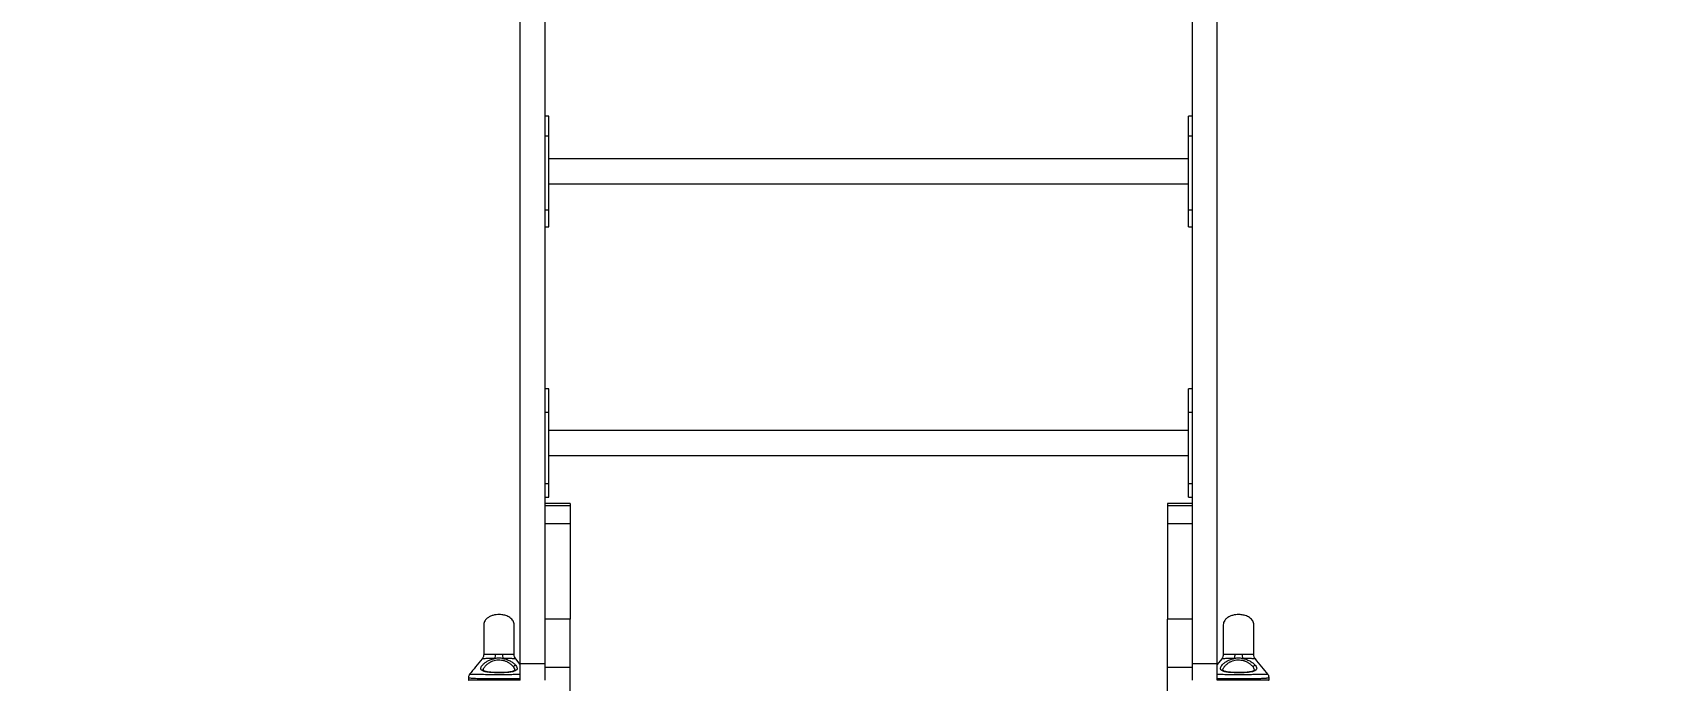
# Model space of a CAD drawing. Header units: millimetres. Extents: x -7233 to 5832, y -5390 to 5836.
# Drawn here: x -2843 to -1070, y -474 to 226 of the extents above; entities that cross this region are included whole.
import ezdxf

# ---------------------------------------------------------------- set-up
doc = ezdxf.new("R2010")
doc.units = ezdxf.units.MM
for name, color, linetype in [('DIKOM_ОБЪЕКТ', 7, 'Continuous'), ('DIKOM_РАЗМЕР_ЗОНА', 7, 'Continuous'), ('DIKOM_РАЗМЕР_ОБЪЕКТА', 7, 'Continuous')]:
    doc.layers.add(name, color=color, linetype=linetype)
doc.styles.add('style1', font='arial.ttf', dxfattribs={"width": 0.8})
doc.dimstyles.new('1-50', dxfattribs={"dimtxt": 300, "dimasz": 200, "dimexe": 100, "dimexo": 0, "dimgap": 100, "dimtad": 1, "dimtxsty": 'style1', "dimcen": 200, "dimclrd": 7, "dimclre": 7, "dimclrt": 7, "dimadec": 1, "dimazin": 2, "dimtfac": 1, "dimtmove": 0, "dimatfit": 2, "dimfxl": 0, "dimlwd": 25, "dimlwe": 18, "dimarcsym": 0})

# ---------------------------------------------------------------- blocks, each defined once
blk = doc.blocks.new('*D10')
at = {"layer": 'Defpoints', "color": 0, "transparency": 16777216}
for p in [(763.4, 3836.4), (-4950.8, -2608), (-1588.6, -2608)]:
    blk.add_point(p, dxfattribs=at)
at = {"layer": 'DIKOM_РАЗМЕР_ОБЪЕКТА', "color": 7, "lineweight": 18, "transparency": 16777216}
for p, q in [((763.4, 3836.4), (-5050.8, 3836.4)), ((-1588.6, -2608), (-5050.8, -2608))]:
    blk.add_line(p, q, dxfattribs=at)
at = {"layer": 'DIKOM_РАЗМЕР_ОБЪЕКТА', "color": 7, "lineweight": 25, "transparency": 16777216}
blk.add_line((-4950.8, 3636.4), (-4950.8, -2408), dxfattribs=at)
at = {"layer": 'DIKOM_РАЗМЕР_ОБЪЕКТА', "color": 7, "transparency": 16777216}
for points in [[(-4984.1, 3636.4), (-4917.5, 3636.4), (-4950.8, 3836.4)], [(-4984.1, -2408), (-4917.5, -2408), (-4950.8, -2608)]]:
    blk.add_solid(points, dxfattribs=at)
at = {"layer": 'DIKOM_РАЗМЕР_ОБЪЕКТА', "color": 7, "transparency": 16777216, "insert": (-5204, -74.4), "char_height": 300, "attachment_point": 5, "rotation": 90, "style": 'style1'}
blk.add_mtext('6400', dxfattribs=at)
blk = doc.blocks.new('*D11')
at = {"layer": 'Defpoints', "color": 0, "transparency": 16777216}
for p in [(426.3, 5836.4), (-6783, -4536.3), (4706.9, -4536.3)]:
    blk.add_point(p, dxfattribs=at)
at = {"layer": 'DIKOM_РАЗМЕР_ЗОНА', "color": 7, "lineweight": 18, "transparency": 16777216}
for p, q in [((426.3, 5836.4), (-6883, 5836.4)), ((4706.9, -4536.3), (-6883, -4536.3))]:
    blk.add_line(p, q, dxfattribs=at)
at = {"layer": 'DIKOM_РАЗМЕР_ЗОНА', "color": 7, "lineweight": 25, "transparency": 16777216}
blk.add_line((-6783, 5636.4), (-6783, -4336.3), dxfattribs=at)
at = {"layer": 'DIKOM_РАЗМЕР_ЗОНА', "color": 7, "transparency": 16777216}
for points in [[(-6816.3, 5636.4), (-6749.7, 5636.4), (-6783, 5836.4)], [(-6816.3, -4336.3), (-6749.7, -4336.3), (-6783, -4536.3)]]:
    blk.add_solid(points, dxfattribs=at)
at = {"layer": 'DIKOM_РАЗМЕР_ЗОНА', "color": 7, "transparency": 16777216, "insert": (-7036.3, 116), "char_height": 300, "attachment_point": 5, "rotation": 90, "style": 'style1'}
blk.add_mtext('10350', dxfattribs=at)

msp = doc.modelspace()

# ---------------------------------------------------------------- linework, layer by layer
at = {"layer": 'DIKOM_ОБЪЕКТ', "color": 7, "linetype": 'Continuous', "lineweight": 15}
for p, q in [((-2315.621, -455.957), (-2315.621, 907.729)), ((-1561.621, -455.957), (-1561.621, 907.729)), ((-2288.621, -409.748), (-2288.621, 856.803)), ((-1588.621, -409.748), (-1588.621, 856.803)), ((-2284.621, 135.937), (-2288.621, 135.937)), ((-2284.621, 114.361), (-2284.621, 135.937)), ((-1588.621, 135.937), (-1592.621, 135.937)), ((-1592.621, 114.361), (-1592.621, 135.937)), ((-2288.621, 114.361), (-2284.621, 114.361)), ((-2284.621, 34.609), (-2284.621, 114.361)), ((-1592.621, 114.361), (-1588.621, 114.361)), ((-1592.621, 34.609), (-1592.621, 114.361)), ((-1592.621, 89.562), (-2284.621, 89.562)), ((-2284.621, 62.561), (-1592.621, 62.561)), ((-2288.621, 34.609), (-2284.621, 34.609)), ((-2284.621, 16.186), (-2284.621, 34.609)), ((-1592.621, 34.609), (-1588.621, 34.609)), ((-1592.621, 16.186), (-1592.621, 34.609)), ((-2288.621, 16.186), (-2284.621, 16.186)), ((-1592.621, 16.186), (-1588.621, 16.186)), ((-2284.621, -159.076), (-2288.621, -159.076)), ((-2284.621, -184.237), (-2284.621, -159.076)), ((-1588.621, -159.076), (-1592.621, -159.076)), ((-1592.621, -184.237), (-1592.621, -159.076)), ((-2288.621, -184.237), (-2284.621, -184.237)), ((-2284.621, -261.528), (-2284.621, -184.237)), ((-1592.621, -184.237), (-1588.621, -184.237)), ((-1592.621, -261.528), (-1592.621, -184.237)), ((-1592.621, -204.222), (-2284.621, -204.222)), ((-2284.621, -231.222), (-1592.621, -231.222)), ((-2288.621, -261.528), (-2284.621, -261.528)), ((-2284.621, -276.367), (-2284.621, -261.528)), ((-1592.621, -261.528), (-1588.621, -261.528)), ((-1592.621, -276.367), (-1592.621, -261.528)), ((-2288.621, -276.367), (-2284.621, -276.367)), ((-2261.621, -283.094), (-2288.621, -283.094)), ((-2261.621, -283.094), (-2261.621, -285.404)), ((-1588.621, -283.094), (-1615.621, -283.094)), ((-1615.621, -283.094), (-1615.621, -285.404)), ((-1592.621, -276.367), (-1588.621, -276.367)), ((-2261.621, -285.404), (-2288.621, -285.404)), ((-2261.621, -285.404), (-2261.621, -305.02)), ((-1588.621, -285.404), (-1615.621, -285.404)), ((-1615.621, -285.404), (-1615.621, -305.02)), ((-2261.621, -305.02), (-2288.621, -305.02)), ((-2261.621, -305.02), (-2261.621, -408.201)), ((-1588.621, -305.02), (-1615.621, -305.02)), ((-1615.621, -305.02), (-1615.621, -408.201)), ((-2261.621, -408.201), (-2288.621, -408.201)), ((-2288.621, -460.544), (-2288.621, -409.748)), ((-2261.621, -460.544), (-2261.621, -408.201)), ((-1588.621, -408.201), (-1615.621, -408.201)), ((-1615.621, -460.544), (-1615.621, -408.201)), ((-1588.621, -460.544), (-1588.621, -409.748)), ((-2315.621, -457.029), (-2320.472, -451.146)), ((-2315.621, -455.957), (-2288.621, -455.957)), ((-2315.621, -474.114), (-2315.621, -455.957)), ((-2261.621, -460.544), (-2288.621, -460.544)), ((-2288.621, -474.114), (-2288.621, -460.544)), ((-2261.621, -497.218), (-2261.621, -460.544)), ((-1588.621, -460.544), (-1615.621, -460.544)), ((-1615.621, -497.218), (-1615.621, -460.544)), ((-1588.621, -455.957), (-1561.621, -455.957)), ((-1588.621, -474.114), (-1588.621, -460.544)), ((-1556.796, -451.125), (-1561.621, -456.984)), ((-1561.621, -474.114), (-1561.621, -455.957)), ((-2371.646, -470.992), (-2371.646, -473.614)), ((-2371.646, -473.614), (-2315.621, -473.614)), ((-1561.621, -473.614), (-1505.647, -473.614)), ((-1506.908, -467.634), (-1506.885, -467.647)), ((-1505.647, -470.99), (-1505.647, -470.989)), ((-1505.647, -473.614), (-1505.647, -470.99))]:
    msp.add_line(p, q, dxfattribs=at)
for centre, radius, start, end in [((-2362.084, -445.172), 19.763, 343.914259, 358.211235), ((-2315.233, -445.166), 19.737, 181.803913, 196.122864), ((-2320.753, -460.417), 2.257, 81.693623, 167.908724), ((-1562.068, -445.174), 19.747, 343.908234, 358.21726), ((-1515.228, -445.166), 19.742, 181.804208, 196.119826), ((-1520.753, -460.417), 2.257, 81.695816, 167.906531), ((-2371.147, -473.614), 0.5, 180, 270), ((-2356.517, -465.06), 1.799, 50.996523, 113.637581), ((-1556.517, -465.06), 1.799, 50.992593, 113.641511), ((-1506.147, -473.614), 0.5, 270, 0)]:
    msp.add_arc(centre, radius, start, end, dxfattribs=at)
for points, knots in [([(-2322.146, -414.114), (-2322.202, -413.439), (-2322.317, -412.022), (-2323.262, -409.959), (-2324.762, -408.038), (-2326.75, -406.399), (-2328.999, -405.123), (-2331.277, -404.226), (-2333.495, -403.628), (-2335.841, -403.232), (-2338.561, -403.054), (-2341.748, -403.229), (-2345.187, -403.911), (-2348.547, -405.181), (-2351.467, -407.013), (-2353.612, -409.257), (-2354.918, -411.683), (-2355.074, -413.344), (-2355.146, -414.114)], [0, 0, 0, 0, 0.04633125, 0.09737841, 0.15341314, 0.21313373, 0.27355568, 0.33082737, 0.38133618, 0.43158172, 0.4944312, 0.56871153, 0.65081988, 0.73500245, 0.81488783, 0.88597208, 0.94713508, 1, 1, 1, 1]), ([(-1522.147, -414.114), (-1522.202, -413.439), (-1522.317, -412.022), (-1523.262, -409.959), (-1524.762, -408.038), (-1526.75, -406.399), (-1528.999, -405.123), (-1531.277, -404.226), (-1533.495, -403.628), (-1535.841, -403.232), (-1538.561, -403.054), (-1541.748, -403.229), (-1545.187, -403.91), (-1548.547, -405.182), (-1551.467, -407.013), (-1553.613, -409.257), (-1554.918, -411.683), (-1555.074, -413.344), (-1555.147, -414.114)], [0, 0, 0, 0, 0.04633087, 0.09737803, 0.15341275, 0.21313333, 0.27355527, 0.33082949, 0.38133565, 0.43158119, 0.49443339, 0.5687137, 0.65082205, 0.73499949, 0.81488946, 0.8859737, 0.94713424, 1, 1, 1, 1]), ([(-2355.146, -414.114), (-2355.146, -414.194), (-2355.146, -414.346), (-2355.146, -415.49), (-2355.146, -417.098), (-2355.146, -419.047), (-2355.146, -421.171), (-2355.146, -423.347), (-2355.146, -425.468), (-2355.146, -427.46), (-2355.146, -429.271), (-2355.146, -431.028), (-2355.146, -432.99), (-2355.146, -435.79), (-2355.146, -439.759), (-2355.146, -443.463), (-2355.146, -445.911), (-2355.146, -446.393)], [0, 0, 0, 0, 0.1166792, 0.22396617, 0.32101504, 0.40763776, 0.48401249, 0.5505934, 0.60804652, 0.6570263, 0.69816303, 0.73228539, 0.77054104, 0.81812963, 0.89352923, 0.97903709, 1, 1, 1, 1]), ([(-2322.146, -446.382), (-2322.146, -445.904), (-2322.146, -443.46), (-2322.146, -439.759), (-2322.146, -435.528), (-2322.146, -432.376), (-2322.146, -429.811), (-2322.146, -427.623), (-2322.146, -425.468), (-2322.146, -423.347), (-2322.146, -421.171), (-2322.146, -419.047), (-2322.146, -417.098), (-2322.146, -415.49), (-2322.146, -414.346), (-2322.146, -414.194), (-2322.146, -414.114)], [0, 0, 0, 0, 0.02080959, 0.1063319, 0.18174424, 0.24318951, 0.28964149, 0.34286271, 0.39185076, 0.44931359, 0.51590574, 0.59229337, 0.67893073, 0.77599599, 0.88330109, 1, 1, 1, 1]), ([(-1555.147, -414.114), (-1555.147, -414.194), (-1555.147, -414.346), (-1555.147, -415.49), (-1555.147, -417.098), (-1555.147, -419.047), (-1555.147, -421.171), (-1555.147, -423.347), (-1555.147, -425.468), (-1555.147, -427.46), (-1555.147, -429.271), (-1555.147, -431.028), (-1555.147, -432.99), (-1555.147, -435.79), (-1555.147, -439.759), (-1555.147, -443.463), (-1555.147, -445.911), (-1555.147, -446.393)], [0, 0, 0, 0, 0.1166792, 0.22396617, 0.32101504, 0.40763776, 0.48401249, 0.5505934, 0.60804652, 0.6570263, 0.69816303, 0.73228539, 0.77054104, 0.81812963, 0.89352923, 0.97903709, 1, 1, 1, 1]), ([(-1522.147, -446.382), (-1522.147, -445.904), (-1522.147, -443.46), (-1522.147, -439.759), (-1522.147, -435.528), (-1522.147, -432.376), (-1522.147, -429.811), (-1522.147, -427.623), (-1522.147, -425.468), (-1522.147, -423.347), (-1522.147, -421.171), (-1522.147, -419.047), (-1522.147, -417.098), (-1522.147, -415.49), (-1522.147, -414.346), (-1522.147, -414.194), (-1522.147, -414.114)], [0, 0, 0, 0, 0.02080959, 0.1063319, 0.18174424, 0.24318951, 0.28964149, 0.34286271, 0.39185076, 0.44931359, 0.51590574, 0.59229337, 0.67893073, 0.77599599, 0.88330109, 1, 1, 1, 1]), ([(-2356.796, -451.125), (-2359.155, -453.994), (-2363.548, -459.335), (-2368.233, -464.992), (-2370.402, -467.61)], [0, 0, 0, 0, 0.53711112, 1, 1, 1, 1]), ([(-2357.239, -463.412), (-2357.617, -463.028), (-2358.372, -462.26), (-2358.367, -460.754), (-2357.572, -459.012), (-2355.987, -457.079), (-2353.71, -455.084), (-2350.775, -453.205), (-2347.248, -451.58), (-2344.481, -450.959), (-2343.095, -450.648)], [0, 0, 0, 0, 0.12436035, 0.2485085, 0.37194701, 0.49574567, 0.62047423, 0.74549604, 0.87249185, 1, 1, 1, 1]), ([(-2355.146, -446.345), (-2355.209, -447.143), (-2355.348, -448.938), (-2356.295, -450.365), (-2356.821, -451.157)], [0, 0, 0, 0, 0.44463605, 1, 1, 1, 1]), ([(-2343.095, -450.647), (-2344.327, -450.656), (-2346.751, -450.673), (-2350.067, -450.728), (-2352.872, -450.81), (-2355.008, -450.923), (-2356.297, -451.045), (-2356.835, -451.132), (-2356.776, -451.146), (-2356.766, -451.148)], [0, 0, 0, 0, 0.18840245, 0.37082728, 0.54228616, 0.7000004, 0.84194035, 0.97085273, 1, 1, 1, 1]), ([(-2355.646, -463.245), (-2355.625, -462.966), (-2355.582, -462.409), (-2355.243, -461.477), (-2354.728, -460.508), (-2354.028, -459.496), (-2353.151, -458.446), (-2352.065, -457.35), (-2350.808, -456.282), (-2349.426, -455.294), (-2348.034, -454.465), (-2346.646, -453.787), (-2344.843, -453.063), (-2342.4, -452.387), (-2339.239, -452.035), (-2336.577, -452.171), (-2334.521, -452.525), (-2333.046, -452.9), (-2331.626, -453.381), (-2330.31, -453.939), (-2329.054, -454.583), (-2327.926, -455.263), (-2326.853, -456.012), (-2325.836, -456.819), (-2324.73, -457.829), (-2323.737, -458.891), (-2323.193, -459.627), (-2322.959, -459.944)], [0, 0, 0, 0, 0.04150872, 0.08283965, 0.12536672, 0.16492991, 0.20610289, 0.25018437, 0.29421904, 0.33446805, 0.37458556, 0.40679704, 0.43723959, 0.49970188, 0.56188229, 0.62445037, 0.65529534, 0.68699889, 0.71754523, 0.7496269, 0.77980055, 0.81241057, 0.84158394, 0.87496211, 0.91103844, 0.96174195, 1, 1, 1, 1]), ([(-2355.146, -446.378), (-2355.107, -446.301), (-2355.027, -446.144), (-2354.38, -445.982), (-2353.334, -445.882), (-2351.842, -445.831), (-2349.937, -445.81), (-2347.661, -445.8), (-2345.098, -445.793), (-2343.263, -445.79), (-2342.331, -445.788)], [0, 0, 0, 0, 0.09910864, 0.20298038, 0.31453692, 0.43502159, 0.56531053, 0.70400609, 0.84963339, 1, 1, 1, 1]), ([(-2334.194, -450.647), (-2335.677, -450.492), (-2338.644, -450.182), (-2341.611, -450.492), (-2343.095, -450.647)], [0, 0, 0, 0, 0.50002812, 1, 1, 1, 1]), ([(-2342.331, -445.788), (-2341.102, -445.812), (-2338.645, -445.858), (-2336.189, -445.811), (-2334.96, -445.787)], [0, 0, 0, 0, 0.49999367, 1, 1, 1, 1]), ([(-2320.427, -458.184), (-2319.942, -458.893), (-2318.976, -460.305), (-2318.867, -462.062), (-2319.854, -463.467), (-2322.028, -464.522), (-2325.258, -465.277), (-2329.357, -465.772), (-2334.069, -466.061), (-2337.408, -466.087), (-2339.078, -466.1)], [0, 0, 0, 0, 0.12400443, 0.2470387, 0.37108197, 0.49602888, 0.62132248, 0.74711441, 0.87348294, 1, 1, 1, 1]), ([(-2334.96, -445.787), (-2334.026, -445.789), (-2332.191, -445.791), (-2329.634, -445.798), (-2327.363, -445.808), (-2325.46, -445.829), (-2323.964, -445.877), (-2322.918, -445.973), (-2322.267, -446.132), (-2322.186, -446.291), (-2322.146, -446.369)], [0, 0, 0, 0, 0.15074309, 0.2960674, 0.43364879, 0.56428603, 0.6848584, 0.79670457, 0.90020771, 1, 1, 1, 1]), ([(-2334.194, -450.647), (-2333.392, -450.809), (-2331.793, -451.132), (-2328.833, -452.112), (-2325.58, -453.701), (-2322.44, -455.951), (-2321.094, -457.443), (-2320.427, -458.184)], [0, 0, 0, 0, 0.12708936, 0.25370524, 0.50542825, 0.75446622, 1, 1, 1, 1]), ([(-2320.481, -451.153), (-2320.477, -451.152), (-2320.455, -451.144), (-2320.61, -451.111), (-2320.901, -451.065), (-2321.24, -451.026), (-2321.552, -450.994), (-2321.892, -450.964), (-2322.328, -450.931), (-2322.813, -450.898), (-2323.428, -450.864), (-2324.272, -450.824), (-2325.47, -450.779), (-2327.047, -450.736), (-2328.998, -450.697), (-2331.381, -450.666), (-2333.236, -450.653), (-2334.194, -450.647)], [0, 0, 0, 0, 0.0139103, 0.08424477, 0.15516079, 0.19083593, 0.22616113, 0.26661907, 0.29621824, 0.34786936, 0.38875176, 0.43731989, 0.52786929, 0.62146293, 0.71836806, 0.85459457, 1, 1, 1, 1]), ([(-2322.959, -459.944), (-2322.581, -460.543), (-2321.828, -461.735), (-2321.707, -462.741), (-2321.647, -463.242)], [0, 0, 0, 0, 0.50249593, 1, 1, 1, 1]), ([(-2320.464, -451.156), (-2320.988, -450.373), (-2321.94, -448.946), (-2322.082, -447.148), (-2322.146, -446.337)], [0, 0, 0, 0, 0.54929729, 1, 1, 1, 1]), ([(-1557.239, -463.412), (-1557.617, -463.028), (-1558.372, -462.26), (-1558.368, -460.754), (-1557.572, -459.012), (-1555.987, -457.079), (-1553.71, -455.084), (-1550.775, -453.205), (-1547.248, -451.58), (-1544.481, -450.959), (-1543.095, -450.648)], [0, 0, 0, 0, 0.12436035, 0.2485085, 0.37194701, 0.49574567, 0.62047423, 0.74549604, 0.87249185, 1, 1, 1, 1]), ([(-1555.147, -446.345), (-1555.209, -447.143), (-1555.348, -448.938), (-1556.295, -450.365), (-1556.821, -451.157)], [0, 0, 0, 0, 0.44463605, 1, 1, 1, 1]), ([(-1543.095, -450.647), (-1544.327, -450.656), (-1546.751, -450.673), (-1550.067, -450.728), (-1552.872, -450.81), (-1555.008, -450.923), (-1556.297, -451.045), (-1556.836, -451.132), (-1556.776, -451.146), (-1556.765, -451.148)], [0, 0, 0, 0, 0.18840325, 0.37082886, 0.54227885, 0.70000161, 0.84193677, 0.97085217, 1, 1, 1, 1]), ([(-1555.646, -463.245), (-1555.625, -462.966), (-1555.582, -462.409), (-1555.243, -461.477), (-1554.728, -460.508), (-1554.028, -459.496), (-1553.151, -458.446), (-1552.065, -457.35), (-1550.808, -456.282), (-1549.426, -455.294), (-1548.033, -454.465), (-1546.646, -453.787), (-1544.843, -453.064), (-1542.401, -452.387), (-1539.239, -452.035), (-1536.577, -452.171), (-1534.521, -452.525), (-1533.046, -452.9), (-1531.626, -453.381), (-1530.31, -453.939), (-1529.054, -454.583), (-1527.926, -455.263), (-1526.853, -456.012), (-1525.835, -456.819), (-1524.731, -457.829), (-1523.737, -458.891), (-1523.193, -459.627), (-1522.959, -459.944)], [0, 0, 0, 0, 0.04150874, 0.08283969, 0.12536679, 0.16493, 0.206103, 0.2501845, 0.2942219, 0.33447093, 0.37458846, 0.40679624, 0.43723881, 0.49970112, 0.56188157, 0.62444969, 0.65529467, 0.68699824, 0.7175446, 0.74962628, 0.77979995, 0.81241167, 0.8415835, 0.87496311, 0.91103819, 0.96174281, 1, 1, 1, 1]), ([(-1555.147, -446.378), (-1555.107, -446.301), (-1555.027, -446.144), (-1554.38, -445.982), (-1553.334, -445.882), (-1551.842, -445.831), (-1549.937, -445.81), (-1547.66, -445.8), (-1545.098, -445.793), (-1543.263, -445.79), (-1542.331, -445.788)], [0, 0, 0, 0, 0.0991103, 0.20297853, 0.31453544, 0.43502052, 0.5653099, 0.70401677, 0.84963288, 1, 1, 1, 1]), ([(-1534.194, -450.647), (-1535.677, -450.492), (-1538.644, -450.182), (-1541.611, -450.492), (-1543.095, -450.647)], [0, 0, 0, 0, 0.50002812, 1, 1, 1, 1]), ([(-1542.331, -445.788), (-1541.102, -445.812), (-1538.645, -445.858), (-1536.189, -445.811), (-1534.96, -445.787)], [0, 0, 0, 0, 0.49998565, 1, 1, 1, 1]), ([(-1520.427, -458.184), (-1519.942, -458.893), (-1518.976, -460.305), (-1518.867, -462.062), (-1519.854, -463.467), (-1522.028, -464.522), (-1525.258, -465.277), (-1529.357, -465.772), (-1534.069, -466.061), (-1537.408, -466.087), (-1539.078, -466.1)], [0, 0, 0, 0, 0.12400418, 0.2470382, 0.3710806, 0.49602726, 0.62132061, 0.74711475, 0.8734802, 1, 1, 1, 1]), ([(-1534.96, -445.787), (-1534.026, -445.789), (-1532.191, -445.791), (-1529.634, -445.798), (-1527.363, -445.808), (-1525.46, -445.829), (-1523.964, -445.877), (-1522.918, -445.973), (-1522.267, -446.132), (-1522.186, -446.291), (-1522.146, -446.369)], [0, 0, 0, 0, 0.15073768, 0.29606267, 0.4336447, 0.56428737, 0.68485627, 0.79670296, 0.90020658, 1, 1, 1, 1]), ([(-1534.194, -450.647), (-1533.392, -450.809), (-1531.793, -451.132), (-1528.833, -452.112), (-1525.58, -453.7), (-1522.44, -455.951), (-1521.094, -457.443), (-1520.427, -458.184)], [0, 0, 0, 0, 0.12709478, 0.25369985, 0.50543178, 0.75446932, 1, 1, 1, 1]), ([(-1520.481, -451.153), (-1520.477, -451.152), (-1520.455, -451.144), (-1520.61, -451.111), (-1520.9, -451.065), (-1521.24, -451.026), (-1521.552, -450.994), (-1521.892, -450.964), (-1522.328, -450.931), (-1522.813, -450.898), (-1523.428, -450.864), (-1524.272, -450.824), (-1525.47, -450.779), (-1527.047, -450.736), (-1528.998, -450.697), (-1531.381, -450.666), (-1533.236, -450.653), (-1534.194, -450.647)], [0, 0, 0, 0, 0.01391025, 0.08424448, 0.15516026, 0.19083736, 0.22615998, 0.26661778, 0.29621999, 0.34787093, 0.38875319, 0.43731705, 0.52787063, 0.62146395, 0.71836353, 0.85459507, 1, 1, 1, 1]), ([(-1522.959, -459.944), (-1522.581, -460.543), (-1521.828, -461.735), (-1521.707, -462.741), (-1521.647, -463.242)], [0, 0, 0, 0, 0.50249593, 1, 1, 1, 1]), ([(-1520.464, -451.156), (-1520.988, -450.373), (-1521.94, -448.946), (-1522.082, -447.148), (-1522.146, -446.337)], [0, 0, 0, 0, 0.54930126, 1, 1, 1, 1]), ([(-1506.869, -467.633), (-1509.01, -465.04), (-1513.49, -459.614), (-1518.077, -454.051), (-1520.472, -451.146)], [0, 0, 0, 0, 0.47787623, 1, 1, 1, 1]), ([(-2370.42, -467.631), (-2370.816, -468.21), (-2371.527, -469.248), (-2371.61, -470.572), (-2371.646, -471.158)], [0, 0, 0, 0, 0.55673149, 1, 1, 1, 1]), ([(-2371.609, -470.986), (-2371.619, -471.019), (-2371.649, -471.124), (-2371.338, -471.312), (-2370.509, -471.541), (-2369.089, -471.73), (-2367.474, -471.871), (-2365.872, -471.976), (-2363.657, -472.087), (-2360.637, -472.196), (-2357.186, -472.281), (-2353.938, -472.34), (-2351.091, -472.379), (-2347.61, -472.415), (-2343.45, -472.442), (-2340.253, -472.446), (-2338.646, -472.447)], [0, 0, 0, 0, 0.0274556, 0.08699301, 0.17649115, 0.26926307, 0.3260647, 0.38449189, 0.44454989, 0.53764947, 0.63441106, 0.69434565, 0.75468562, 0.81542674, 0.90725501, 1, 1, 1, 1]), ([(-2370.349, -467.645), (-2370.353, -467.628), (-2370.368, -467.563), (-2369.761, -467.542), (-2368.577, -467.543), (-2366.82, -467.577), (-2364.577, -467.621), (-2361.869, -467.669), (-2358.752, -467.714), (-2355.272, -467.755), (-2351.495, -467.788), (-2347.488, -467.812), (-2343.313, -467.828), (-2340.472, -467.831), (-2339.045, -467.832)], [0, 0, 0, 0, 0.03196765, 0.12328975, 0.21344826, 0.30228838, 0.39106887, 0.47858163, 0.56628626, 0.65319624, 0.73997729, 0.82679654, 0.91298575, 1, 1, 1, 1]), ([(-2339.078, -466.1), (-2340.078, -466.091), (-2342.084, -466.071), (-2345.005, -465.951), (-2347.782, -465.761), (-2350.335, -465.489), (-2352.617, -465.13), (-2354.557, -464.674), (-2356.156, -464.118), (-2356.878, -463.647), (-2357.239, -463.412)], [0, 0, 0, 0, 0.12513394, 0.25118598, 0.37616792, 0.50189805, 0.62660846, 0.75169283, 0.87592373, 1, 1, 1, 1]), ([(-2355.382, -463.665), (-2355.477, -463.565), (-2355.67, -463.364), (-2355.654, -463.299), (-2355.646, -463.266)], [0, 0, 0, 0, 0.49236281, 1, 1, 1, 1]), ([(-2321.647, -463.201), (-2321.658, -463.299), (-2321.678, -463.472), (-2321.844, -463.624), (-2322.248, -463.923), (-2323.051, -464.315), (-2324.365, -464.731), (-2325.979, -465.084), (-2327.987, -465.394), (-2330.454, -465.652), (-2333.458, -465.848), (-2336.818, -465.951), (-2340.211, -465.954), (-2343.339, -465.868), (-2346.096, -465.71), (-2348.727, -465.469), (-2350.783, -465.182), (-2352.415, -464.86), (-2353.622, -464.54), (-2354.68, -464.15), (-2355.142, -463.831), (-2355.382, -463.665)], [0, 0, 0, 0, 0.05981601, 0.1065505, 0.14369499, 0.1949036, 0.24296821, 0.29083516, 0.33997454, 0.395193, 0.45742178, 0.52529476, 0.5909774, 0.6516204, 0.70723283, 0.75890948, 0.82308666, 0.86135257, 0.90393335, 0.95002411, 1, 1, 1, 1]), ([(-2339.045, -467.832), (-2337.555, -467.831), (-2334.554, -467.829), (-2330.643, -467.816), (-2327.326, -467.797), (-2324.581, -467.777), (-2322.486, -467.758), (-2320.984, -467.742), (-2320.008, -467.731), (-2319.026, -467.719), (-2318.042, -467.706), (-2317.061, -467.692), (-2316.247, -467.681), (-2315.779, -467.673), (-2315.621, -467.671)], [0, 0, 0, 0, 0.16984652, 0.34213789, 0.45415346, 0.56878818, 0.68458956, 0.7285998, 0.77418042, 0.8213712, 0.87021106, 0.92078517, 0.97313414, 1, 1, 1, 1]), ([(-2338.646, -472.447), (-2337.028, -472.445), (-2333.816, -472.441), (-2329.14, -472.41), (-2324.731, -472.362), (-2321.017, -472.299), (-2317.985, -472.23), (-2316.389, -472.179), (-2315.621, -472.155)], [0, 0, 0, 0, 0.19044044, 0.37789611, 0.56234425, 0.74379879, 0.87670198, 1, 1, 1, 1]), ([(-1561.621, -467.671), (-1560.666, -467.686), (-1558.706, -467.715), (-1555.266, -467.755), (-1551.497, -467.788), (-1547.488, -467.812), (-1543.313, -467.828), (-1540.472, -467.831), (-1539.045, -467.832)], [0, 0, 0, 0, 0.16011949, 0.32842717, 0.49646931, 0.66459369, 0.83149801, 1, 1, 1, 1]), ([(-1561.621, -472.153), (-1561.286, -472.166), (-1559.804, -472.222), (-1557.171, -472.28), (-1553.941, -472.34), (-1551.09, -472.379), (-1547.611, -472.415), (-1543.45, -472.442), (-1540.253, -472.446), (-1538.647, -472.447)], [0, 0, 0, 0, 0.05749861, 0.25474712, 0.37692378, 0.49992683, 0.6237476, 0.81094867, 1, 1, 1, 1]), ([(-1539.078, -466.1), (-1540.078, -466.091), (-1542.084, -466.071), (-1545.005, -465.951), (-1547.782, -465.761), (-1550.335, -465.489), (-1552.617, -465.131), (-1554.557, -464.674), (-1556.156, -464.118), (-1556.878, -463.647), (-1557.239, -463.412)], [0, 0, 0, 0, 0.12513416, 0.25117677, 0.37616807, 0.50189842, 0.62660904, 0.75168717, 0.87592352, 1, 1, 1, 1]), ([(-1555.382, -463.665), (-1555.477, -463.565), (-1555.67, -463.364), (-1555.654, -463.299), (-1555.646, -463.266)], [0, 0, 0, 0, 0.49236104, 1, 1, 1, 1]), ([(-1521.647, -463.201), (-1521.658, -463.299), (-1521.678, -463.472), (-1521.844, -463.624), (-1522.247, -463.923), (-1523.051, -464.315), (-1524.365, -464.731), (-1525.979, -465.084), (-1527.987, -465.394), (-1530.454, -465.652), (-1533.458, -465.848), (-1536.817, -465.951), (-1540.211, -465.954), (-1543.339, -465.868), (-1546.096, -465.71), (-1548.727, -465.469), (-1550.783, -465.182), (-1552.415, -464.86), (-1553.621, -464.54), (-1554.681, -464.15), (-1555.142, -463.831), (-1555.382, -463.665)], [0, 0, 0, 0, 0.05981604, 0.10655074, 0.14369442, 0.19490383, 0.24296846, 0.29083544, 0.33997484, 0.39519528, 0.45741985, 0.52529511, 0.59097321, 0.65162074, 0.7072332, 0.75890988, 0.8230871, 0.86135303, 0.90393132, 0.95002409, 1, 1, 1, 1]), ([(-1539.045, -467.832), (-1537.555, -467.831), (-1534.554, -467.829), (-1530.643, -467.816), (-1527.326, -467.797), (-1524.581, -467.777), (-1522.486, -467.758), (-1520.983, -467.742), (-1520.008, -467.731), (-1519.026, -467.719), (-1518.042, -467.706), (-1517.059, -467.692), (-1516.082, -467.678), (-1515.08, -467.662), (-1513.989, -467.643), (-1512.816, -467.622), (-1511.724, -467.601), (-1510.844, -467.584), (-1510.003, -467.567), (-1509.218, -467.553), (-1508.44, -467.543), (-1507.837, -467.541), (-1507.312, -467.553), (-1506.973, -467.576), (-1506.925, -467.619), (-1506.908, -467.634)], [0, 0, 0, 0, 0.089606, 0.18050894, 0.23960436, 0.30008386, 0.36118095, 0.38440007, 0.4084477, 0.43334293, 0.45911192, 0.48579226, 0.51341077, 0.54197433, 0.57468409, 0.61555373, 0.65985219, 0.6950636, 0.72279978, 0.77190033, 0.81310075, 0.8614751, 0.90359934, 0.96550646, 1, 1, 1, 1]), ([(-1538.647, -472.447), (-1537.028, -472.445), (-1533.816, -472.441), (-1529.139, -472.41), (-1524.733, -472.362), (-1521.013, -472.299), (-1517.954, -472.228), (-1515.488, -472.154), (-1512.966, -472.056), (-1510.558, -471.928), (-1508.626, -471.772), (-1507.31, -471.612), (-1506.457, -471.452), (-1505.79, -471.253), (-1505.708, -471.086), (-1505.66, -470.987)], [0, 0, 0, 0, 0.09350273, 0.18553326, 0.27609381, 0.36518446, 0.43043587, 0.49397005, 0.5557919, 0.6452695, 0.73090102, 0.7933708, 0.85432597, 0.91376733, 1, 1, 1, 1]), ([(-1505.647, -471.157), (-1505.712, -470.405), (-1505.828, -469.084), (-1506.561, -468.066), (-1506.877, -467.627)], [0, 0, 0, 0, 0.56885993, 1, 1, 1, 1])]:
    msp.add_open_spline(points, degree=3, knots=knots, dxfattribs=at)

# ---------------------------------------------------------------- dimensions: what is measured, and where the dimension line sits
at = {"layer": 'DIKOM_РАЗМЕР_ЗОНА'}
dim = msp.add_linear_dim(base=(-6783.008, -4536.261), p1=(426.323, 5836.418), p2=(4706.948, -4536.261), angle=90, text='10350', dimstyle='1-50', dxfattribs=at)
dim.commit()
dim.dimension.update_dxf_attribs({"geometry": '*D11', "text_midpoint": (-6783.008, 116), "dimtype": 160})
at = {"layer": 'DIKOM_РАЗМЕР_ОБЪЕКТА'}
dim = msp.add_linear_dim(base=(-4950.798, -2607.995), p1=(763.379, 3836.418), p2=(-1588.621, -2607.995), angle=90, text='6400', dimstyle='1-50', dxfattribs=at)
dim.commit()
dim.dimension.update_dxf_attribs({"geometry": '*D10', "text_midpoint": (-4950.798, -74.431), "dimtype": 160})

doc.saveas('drawing.dxf')
